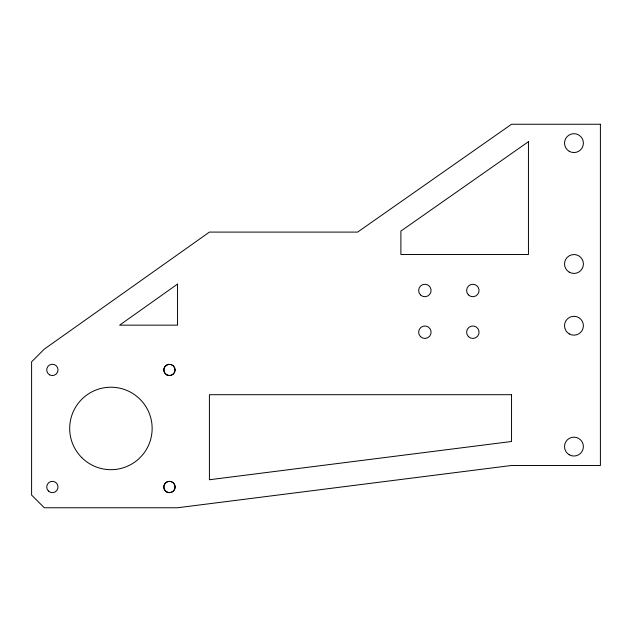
<?xml version="1.0" encoding="UTF-8"?>
<svg xmlns="http://www.w3.org/2000/svg" width="632" height="632" viewBox="0 0 632 632"><rect width="100%" height="100%" fill="white"/><g stroke="black" fill="none" stroke-linecap="round" stroke-linejoin="round"><path stroke-width="0.95" d="M511.549 394.692L511.541 441.499L209.413 479.743L209.413 394.692L511.549 394.692M600.4 124.243L600.4 465.476L511.541 465.476L177.537 507.757L44.287 507.757L31.6 495.069L31.6 361.82L44.287 349.133L209.413 232.094L357.633 232.094L511.549 124.251L600.4 124.251M177.537 284.084L119.606 325.156L177.545 325.156L177.537 284.084M528.447 141.694L400.886 231.075L400.886 254.506L528.447 254.506L528.447 141.694M569.242 272.163A9.441 9.441 0 0 0 583.407 263.986A9.441 9.441 0 0 0 569.242 255.81A9.441 9.441 0 0 0 569.242 272.163M166.643 374.815A5.625 5.625 0 0 0 175.08 369.949A5.625 5.625 0 0 0 166.643 365.075A5.625 5.625 0 0 0 166.643 374.815A5.625 5.625 0 0 0 175.08 369.949A5.625 5.625 0 0 0 166.643 365.083A5.625 5.625 0 0 0 166.643 374.815M569.235 333.909A9.441 9.441 0 0 0 583.391 325.733A9.441 9.441 0 0 0 569.235 317.556A9.441 9.441 0 0 0 569.235 333.909M569.235 454.771A9.441 9.441 0 0 0 583.391 446.595A9.441 9.441 0 0 0 569.235 438.418A9.441 9.441 0 0 0 569.235 454.771M468.423 336.619A6.233 6.233 0 0 0 478.858 333.83A6.233 6.233 0 0 0 471.219 326.191A6.233 6.233 0 0 0 468.423 336.619M81.757 457.6A41.23 41.23 0 0 0 150.74 439.114A41.23 41.23 0 0 0 100.243 388.625A41.23 41.23 0 0 0 81.757 457.6M166.627 491.894A5.664 5.664 0 0 0 175.119 486.988A5.664 5.664 0 0 0 166.627 482.082A5.664 5.664 0 0 0 166.627 491.894M165.45 490.993A5.664 5.664 0 0 0 174.93 488.457A5.664 5.664 0 0 0 167.986 481.513A5.664 5.664 0 0 0 165.45 490.993M48.364 490.993A5.664 5.664 0 0 0 57.844 488.457A5.664 5.664 0 0 0 50.908 481.513A5.664 5.664 0 0 0 48.364 490.993M49.541 374.808A5.664 5.664 0 0 0 58.033 369.902A5.664 5.664 0 0 0 49.541 364.996A5.664 5.664 0 0 0 49.541 374.808M569.242 151.301A9.441 9.441 0 0 0 583.399 143.124A9.441 9.441 0 0 0 569.242 134.948A9.441 9.441 0 0 0 569.242 151.301M468.423 294.891A6.233 6.233 0 0 0 478.858 292.095A6.233 6.233 0 0 0 471.219 284.455A6.233 6.233 0 0 0 468.423 294.891M420.454 294.891A6.233 6.233 0 0 0 430.89 292.095A6.233 6.233 0 0 0 423.25 284.455A6.233 6.233 0 0 0 420.454 294.891M420.462 336.619A6.233 6.233 0 0 0 430.89 333.822A6.233 6.233 0 0 0 423.258 326.191A6.233 6.233 0 0 0 420.462 336.619"/></g></svg>
